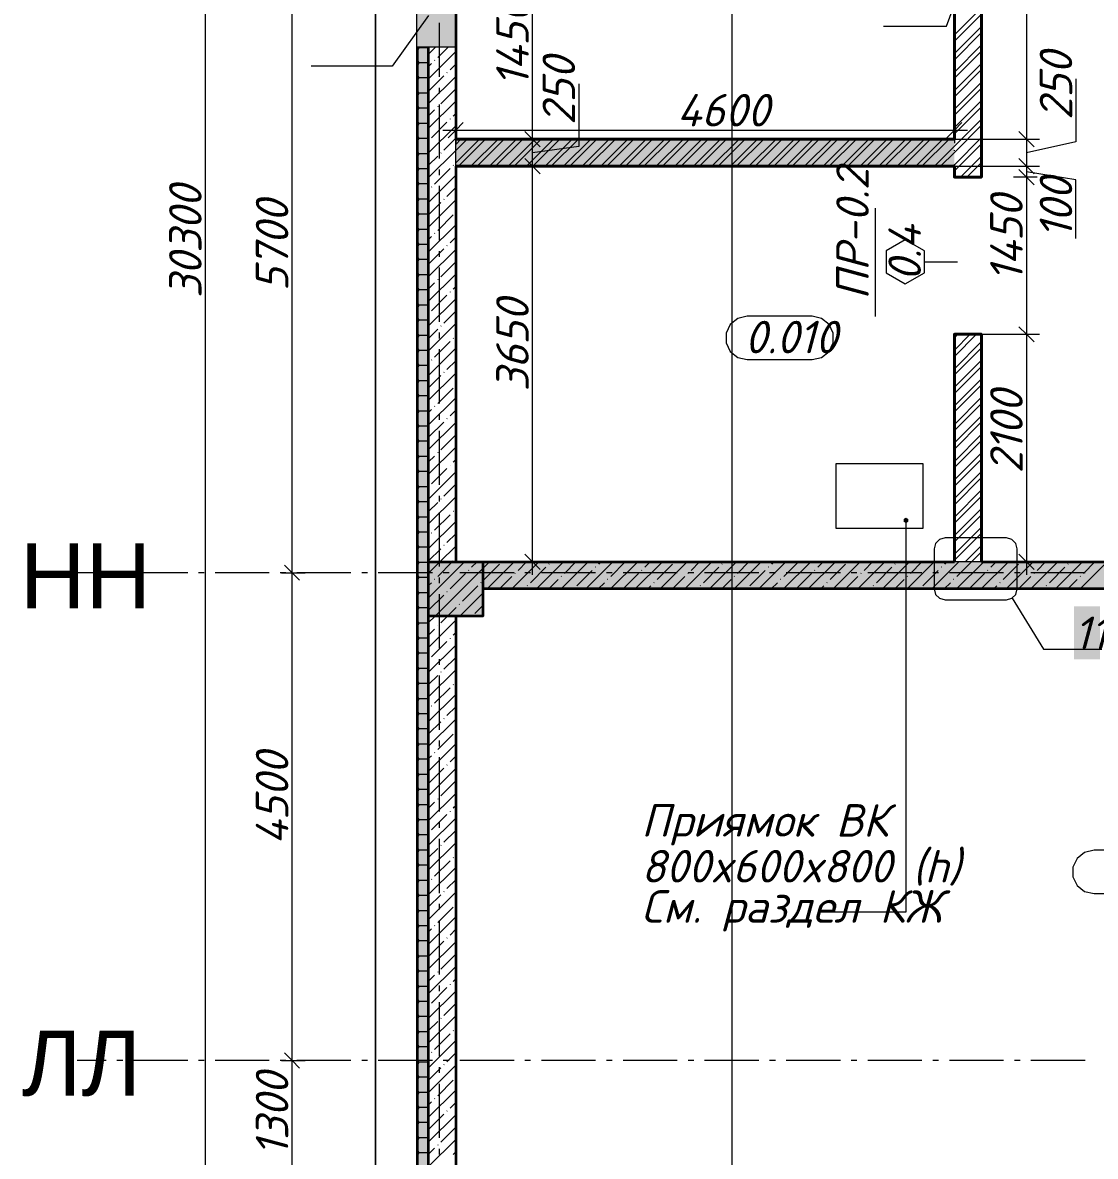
# Model space of a CAD drawing. Header units: millimetres. Extents: x -81576 to 1046824, y -248937 to 691537.
# Drawn here: x 93639 to 103539, y 658957 to 669416 of the extents above; entities that cross this region are included whole.
import ezdxf

# ---------------------------------------------------------------- set-up
doc = ezdxf.new("R2010")
doc.units = ezdxf.units.MM
doc.layers.add('PDF _Геометрия', color=7, linetype='Continuous', true_color=0x1d1d1d)
doc.layers.add('PDF _Сплошная заливка', color=7, linetype='Continuous', true_color=0xffffff)
doc.layers.add('PDF _Текст', color=7, linetype='Continuous')
doc.styles.add('PDF ArialMT', font='arial.ttf')
doc.styles.add('PDF ISOCPEUR Italic', font='isocpeui.ttf')

msp = doc.modelspace()

# ---------------------------------------------------------------- hatches: boundary and pattern name
at = {"layer": 'PDF _Сплошная заливка', "true_color": 0x636466, "transparency": 33554559}
for points in [[(97636, 669191.1), (97636, 669791.1), (97276, 669791.1), (97276, 669191.1)], [(97286, 651831.1), (97284, 669191.1), (97278, 669191.1), (97278, 651831.1)], [(97386, 651839.1), (97384, 669191.1), (97286, 669191.1), (97286, 651839.1)], [(102238, 668091.1), (102238, 668341.1), (97636, 668341.1), (97636, 668091.1)], [(101790.7, 664848.7), (101769.1, 664836.2), (101769.1, 664811.2), (101790.7, 664798.7), (101812.4, 664811.2), (101812.4, 664836.2)], [(97386, 663940.8), (97886, 663940.8), (97886, 664440.8), (97386, 664440.8)], [(104886, 664190.8), (104886, 664440.8), (97886, 664440.8), (97886, 664190.8)], [(97386, 651939.1), (97388, 651941.1), (97386, 660462.7)]]:
    msp.add_hatch(color=251, dxfattribs=at).paths.add_polyline_path(points)

# ---------------------------------------------------------------- linework, layer by layer
at = {"layer": 'PDF _Геометрия', "color": 8, "lineweight": 9, "true_color": 0x808080}
msp.add_lwpolyline([(100184.6, 685937.1), (100184.6, 650457.2)], dxfattribs=at)
at = {"layer": 'PDF _Геометрия', "color": 7, "lineweight": 9}
for points in [[(201544, 682941.1), (96896, 682941.1), (96896, 651568.6), (96896, 682941.1)], [(97276, 669191.1), (97276, 669791.1), (97636, 669791.1), (97636, 669191.1)], [(101608.2, 667108.2), (101784.4, 667006.4), (101960.7, 667108.2), (101960.7, 667311.7), (101784.4, 667413.5), (101608.2, 667311.7)], [(100925.4, 666707.3), (100325.4, 666707.3), (100238.6, 666687.5), (100169, 666632), (100130.4, 666551.8), (100130.4, 666462.8), (100169, 666382.6), (100238.6, 666327.2), (100325.4, 666307.3), (100925.4, 666307.3), (101012.2, 666327.2), (101081.8, 666382.6), (101120.4, 666462.8), (101120.4, 666551.8), (101081.8, 666632), (101012.2, 666687.5)], [(101948.3, 665348), (101948.3, 664748), (101148.3, 664748), (101148.3, 665348)], [(101948.3, 665348), (101948.3, 664748), (101148.3, 664748), (101148.3, 665348)], [(102818.4, 664561.5), (102805, 664611.5), (102768.4, 664648.1), (102718.4, 664661.5), (102151.6, 664661.5), (102101.6, 664648.1), (102065, 664611.5), (102051.6, 664561.5), (102051.6, 664191.2), (102065, 664141.2), (102101.6, 664104.6), (102151.6, 664091.2), (102718.4, 664091.2), (102768.4, 664104.6), (102805, 664141.2), (102818.4, 664191.2)], [(104126.7, 661780.5), (103526.7, 661780.5), (103440, 661760.7), (103370.4, 661705.2), (103331.7, 661625), (103331.7, 661536), (103370.4, 661455.8), (103440, 661400.3), (103526.7, 661380.5), (104126.7, 661380.5), (104213.5, 661400.3), (104283.1, 661455.8), (104321.7, 661536), (104321.7, 661625), (104283.1, 661705.2), (104213.5, 661760.7)]]:
    msp.add_lwpolyline(points, close=True, dxfattribs=at)
for points in [[(95325.7, 651921.1), (95325.7, 682461.1)], [(96125.7, 651921.1), (96125.7, 655691.1), (96125.7, 658541.1), (96125.7, 659841.1), (96125.7, 664341.1), (96125.7, 670041.1), (96125.7, 673341.1), (96125.7, 674541.1), (96125.7, 678790.8), (96125.7, 682461.1)], [(102902.9, 673711.1), (102902.9, 673341.1), (102902.9, 671641.1), (102902.9, 670191.1), (102902.9, 668341.1), (102902.9, 668091.1), (102902.9, 667990.8), (102902.9, 666540.8), (102902.9, 664320.8)], [(98344.4, 664320.8), (98344.4, 668091.1), (98344.4, 668341.1), (98344.4, 669911.1)], [(101584.6, 669383.2), (102163.8, 669383.2), (102363, 669918.9)], [(97383.7, 669481.5), (97048.3, 669012.9), (96691.3, 669012.9), (96303, 669012.9)], [(97486, 668914.9), (97486, 669414.9)], [(97386, 669191.1), (97386, 651939.1), (162404, 651939.1), (174336, 651939.1), (174336, 651941.1), (174334, 651941.1), (174334, 651831.1), (174334, 639691.1), (174336, 639691.1), (174336, 639693.1), (174226, 639693.1), (170584, 639693.1), (170584, 639089.1), (171186, 639089.1), (171186, 639439.1), (171449.9, 639439.1), (174336, 639439.1), (174336, 639339.1), (174334, 639339.1)], [(97388, 669191.1), (97388, 664440.8)], [(103360.2, 668897.1), (103360.2, 668317.8), (102902.9, 668216.1)], [(97486, 668762), (97486, 668814.9)], [(98771.9, 668851.4), (98771.9, 668272.1), (98344.4, 668216.1)], [(97486, 668162), (97486, 668661.9)], [(97706, 668493.3), (97636, 668423.3), (97566, 668353.3)], [(97636, 668522.3), (97636, 668423.3), (97636, 668303.3)], [(102308, 668493.3), (102238, 668423.3), (102168, 668353.3)], [(102238, 668522.3), (102238, 668423.3), (102238, 668303.3)], [(97516, 668423.3), (102358, 668423.3)], [(98245.4, 668341.1), (98344.4, 668341.1), (98464.4, 668341.1)], [(98274.4, 668411.1), (98344.4, 668341.1), (98414.4, 668271.1)], [(102238, 668341.1), (102902.9, 668341.1), (103022.9, 668341.1)], [(102972.9, 668271.1), (102902.9, 668341.1), (102832.9, 668411.1)], [(102238, 668233.8), (102238, 668240.8)], [(98274.4, 668161.1), (98344.4, 668091.1), (98414.4, 668021.1)], [(102972.9, 668021.1), (102902.9, 668091.1), (102832.9, 668161.1)], [(97486, 668009), (97486, 668061.9)], [(98245.4, 668091.1), (98344.4, 668091.1), (98464.4, 668091.1)], [(102238, 668091.1), (102902.9, 668091.1), (103022.9, 668091.1)], [(102972.9, 667920.8), (102902.9, 667990.8), (102832.9, 668060.8)], [(103360.2, 667423.8), (103360.2, 667964.7), (102902.9, 668040.9)], [(103001.9, 667990.8), (102902.9, 667990.8), (102782.9, 667990.8)], [(97486, 667409), (97486, 667909)], [(101509.8, 666705), (101509.8, 667705)], [(97486, 667256.1), (97486, 667309)], [(102266.8, 667205), (101960.7, 667205)], [(97486, 666656.1), (97486, 667156.1)], [(102972.9, 666470.8), (102902.9, 666540.8), (102832.9, 666610.8)], [(97486, 666503.2), (97486, 666556.1)], [(102409.2, 666540.8), (102902.9, 666540.8), (103022.9, 666540.8)], [(97486, 665903.2), (97486, 666403.2)], [(97486, 665750.3), (97486, 665803.2)], [(97486, 665150.3), (97486, 665650.3)], [(97486, 664997.4), (97486, 665050.3)], [(97486, 664397.4), (97486, 664897.4)], [(101790.7, 664823.7), (101790.7, 661208.8), (101610, 661208.8), (101068.3, 661208.8)], [(98274.4, 664510.8), (98344.4, 664440.8), (98414.4, 664370.8)], [(102972.9, 664370.8), (102902.9, 664440.8), (102832.9, 664510.8)], [(96055.7, 664411.1), (96125.7, 664341.1), (96195.7, 664271.1)], [(98245.4, 664440.8), (98344.4, 664440.8), (98464.4, 664440.8)], [(103001.9, 664440.8), (102902.9, 664440.8), (102782.9, 664440.8)], [(94409.5, 664341.1), (94140.9, 664341.1)], [(94562.4, 664341.1), (94509.5, 664341.1)], [(95162.4, 664341.1), (94662.4, 664341.1)], [(95315.3, 664341.1), (95262.4, 664341.1)], [(95915.3, 664341.1), (95415.3, 664341.1)], [(96068.2, 664341.1), (96015.3, 664341.1)], [(96026.7, 664341.1), (96125.7, 664341.1), (96245.7, 664341.1)], [(96668.2, 664341.1), (96168.2, 664341.1)], [(96821.1, 664341.1), (96768.2, 664341.1)], [(97421.1, 664341.1), (96921.1, 664341.1)], [(97486, 664244.4), (97486, 664297.4)], [(97574, 664341.1), (97521.1, 664341.1)], [(98174, 664341.1), (97674, 664341.1)], [(98327, 664341.1), (98274, 664341.1)], [(98927, 664341.1), (98427, 664341.1)], [(99079.9, 664341.1), (99027, 664341.1)], [(99679.9, 664341.1), (99179.9, 664341.1)], [(99832.8, 664341.1), (99779.9, 664341.1)], [(100432.8, 664341.1), (99932.8, 664341.1)], [(100585.7, 664341.1), (100532.8, 664341.1)], [(101185.7, 664341.1), (100685.7, 664341.1)], [(101338.6, 664341.1), (101285.7, 664341.1)], [(101938.6, 664341.1), (101438.6, 664341.1)], [(102091.5, 664341.1), (102038.6, 664341.1)], [(102691.5, 664341.1), (102191.5, 664341.1)], [(102844.5, 664341.1), (102791.5, 664341.1)], [(103444.5, 664341.1), (102944.5, 664341.1)], [(97486, 663644.4), (97486, 664144.4)], [(97388, 663940.8), (97388, 651941.1), (162404, 651941.1), (174336, 651941.1), (174336, 651839.1), (174336, 651831.1), (174336, 639691.1), (174234, 639691.1), (174234, 639693.1)], [(97486, 663491.5), (97486, 663544.4)], [(97486, 662891.5), (97486, 663391.5)], [(97486, 662738.6), (97486, 662791.5)], [(97486, 662138.6), (97486, 662638.6)], [(97486, 661985.7), (97486, 662038.6)], [(97486, 661385.7), (97486, 661885.7)], [(97486, 661232.8), (97486, 661285.7)], [(97486, 660632.8), (97486, 661132.8)], [(97486, 660479.9), (97486, 660532.8)], [(97486, 659879.9), (97486, 660379.9)], [(96055.7, 659911.1), (96125.7, 659841.1), (96195.7, 659771.1)], [(94409.5, 659841.1), (94140.9, 659841.1)], [(94562.4, 659841.1), (94509.5, 659841.1)], [(95162.4, 659841.1), (94662.4, 659841.1)], [(95315.3, 659841.1), (95262.4, 659841.1)], [(95915.3, 659841.1), (95415.3, 659841.1)], [(96068.2, 659841.1), (96015.3, 659841.1)], [(96026.7, 659841.1), (96125.7, 659841.1), (96245.7, 659841.1)], [(96668.2, 659841.1), (96168.2, 659841.1)], [(96821.1, 659841.1), (96768.2, 659841.1)], [(97421.1, 659841.1), (96921.1, 659841.1)], [(97486, 659726.9), (97486, 659779.9)], [(97574, 659841.1), (97521.1, 659841.1)], [(98174, 659841.1), (97674, 659841.1)], [(98327, 659841.1), (98274, 659841.1)], [(98927, 659841.1), (98427, 659841.1)], [(99079.9, 659841.1), (99027, 659841.1)], [(99679.9, 659841.1), (99179.9, 659841.1)], [(99832.8, 659841.1), (99779.9, 659841.1)], [(100432.8, 659841.1), (99932.8, 659841.1)], [(100585.7, 659841.1), (100532.8, 659841.1)], [(101185.7, 659841.1), (100685.7, 659841.1)], [(101338.6, 659841.1), (101285.7, 659841.1)], [(101938.6, 659841.1), (101438.6, 659841.1)], [(102091.5, 659841.1), (102038.6, 659841.1)], [(102691.5, 659841.1), (102191.5, 659841.1)], [(102844.5, 659841.1), (102791.5, 659841.1)], [(103444.5, 659841.1), (102944.5, 659841.1)], [(97486, 659126.9), (97486, 659626.9)], [(97486, 658974), (97486, 659026.9)]]:
    msp.add_lwpolyline(points, dxfattribs=at)
at = {"layer": 'PDF _Геометрия', "color": 7, "lineweight": 35}
for points in [[(97636, 673341.1), (97636, 669966.1), (97636, 668341.1)], [(105136, 658790.8), (105386, 658790.8), (105661, 658790.8), (105661, 658540.8), (105386, 658540.8), (105386, 655941.1), (105386, 655441.1), (105386, 651941.1), (105136, 651941.1), (97636, 651941.1), (97386, 651941.1), (97386, 669191.1)], [(97636, 668091.1), (97636, 664440.8)], [(97786, 664440.8), (102238, 664440.8)], [(102488, 664440.8), (104886, 664440.8), (104886, 664190.8), (97886, 664190.8)], [(97636, 663940.8), (97636, 652191.1), (105136, 652191.1), (105136, 655441.1), (104886, 655441.1), (104886, 655941.1), (105136, 655941.1), (105136, 658290.8)]]:
    msp.add_lwpolyline(points, dxfattribs=at)
at = {"layer": 'PDF _Геометрия', "color": 16, "lineweight": 40, "true_color": 0x800000}
for points in [[(97636, 668341.1), (102238, 668341.1), (102238, 670191.1), (102488, 670191.1), (102488, 667990.8), (102238, 667990.8), (102238, 668091.1), (97636, 668091.1)], [(102238, 664440.8), (102238, 666540.8), (102488, 666540.8), (102488, 664440.8)]]:
    msp.add_lwpolyline(points, dxfattribs=at)
at = {"layer": 'PDF _Геометрия', "color": 24, "lineweight": 9, "true_color": 0x8e1d1d}
for points in [[(102488, 669552.4), (102238, 669302.4)], [(102488, 669495.3), (102238, 669245.3)], [(102488, 669381.3), (102238, 669131.3)], [(102488, 669324.3), (102238, 669074.3)], [(102488, 669210.2), (102238, 668960.2)], [(102488, 669153.2), (102238, 668903.2)], [(102488, 669039.1), (102238, 668789.1)], [(102488, 668982.1), (102238, 668732.1)], [(102488, 668868.1), (102238, 668618.1)], [(102488, 668811), (102238, 668561)], [(102488, 668697), (102238, 668447)], [(102488, 668640), (102238, 668390)], [(102488, 668525.9), (102238, 668275.9), (102053.2, 668091.1)], [(102488, 668468.9), (102238, 668218.9), (102110.2, 668091.1)], [(97684.2, 668341.1), (97636, 668292.9)], [(97855.3, 668341.1), (97636, 668121.8)], [(97741.2, 668341.1), (97636, 668235.9)], [(97912.3, 668341.1), (97662.3, 668091.1)], [(98026.3, 668341.1), (97776.3, 668091.1)], [(98083.3, 668341.1), (97833.3, 668091.1)], [(98197.4, 668341.1), (97947.4, 668091.1)], [(98254.4, 668341.1), (98004.4, 668091.1)], [(98368.5, 668341.1), (98118.5, 668091.1)], [(98425.5, 668341.1), (98175.5, 668091.1)], [(98539.5, 668341.1), (98289.5, 668091.1)], [(98596.6, 668341.1), (98346.6, 668091.1)], [(98710.6, 668341.1), (98460.6, 668091.1)], [(98767.6, 668341.1), (98517.6, 668091.1)], [(98881.7, 668341.1), (98631.7, 668091.1)], [(98938.7, 668341.1), (98688.7, 668091.1)], [(99052.8, 668341.1), (98802.8, 668091.1)], [(99109.8, 668341.1), (98859.8, 668091.1)], [(99223.8, 668341.1), (98973.8, 668091.1)], [(99280.9, 668341.1), (99030.9, 668091.1)], [(99394.9, 668341.1), (99144.9, 668091.1)], [(99451.9, 668341.1), (99201.9, 668091.1)], [(99566, 668341.1), (99316, 668091.1)], [(99623, 668341.1), (99373, 668091.1)], [(99737.1, 668341.1), (99487.1, 668091.1)], [(99794.1, 668341.1), (99544.1, 668091.1)], [(99908.1, 668341.1), (99658.1, 668091.1)], [(99965.2, 668341.1), (99715.2, 668091.1)], [(100079.2, 668341.1), (99829.2, 668091.1)], [(100136.2, 668341.1), (99886.2, 668091.1)], [(100250.3, 668341.1), (100000.3, 668091.1)], [(100307.3, 668341.1), (100057.3, 668091.1)], [(100421.4, 668341.1), (100171.4, 668091.1)], [(100478.4, 668341.1), (100228.4, 668091.1)], [(100592.4, 668341.1), (100342.4, 668091.1)], [(100649.5, 668341.1), (100399.5, 668091.1)], [(100763.5, 668341.1), (100513.5, 668091.1)], [(100820.5, 668341.1), (100570.5, 668091.1)], [(100934.6, 668341.1), (100684.6, 668091.1)], [(100991.6, 668341.1), (100741.6, 668091.1)], [(101105.7, 668341.1), (100855.7, 668091.1)], [(101162.7, 668341.1), (100912.7, 668091.1)], [(101276.7, 668341.1), (101026.7, 668091.1)], [(101333.8, 668341.1), (101083.8, 668091.1)], [(101447.8, 668341.1), (101197.8, 668091.1)], [(101504.8, 668341.1), (101254.8, 668091.1)], [(101618.9, 668341.1), (101368.9, 668091.1)], [(101675.9, 668341.1), (101425.9, 668091.1)], [(101790, 668341.1), (101540, 668091.1)], [(101847, 668341.1), (101597, 668091.1)], [(101961, 668341.1), (101711, 668091.1)], [(102018.1, 668341.1), (101768.1, 668091.1)], [(102132.1, 668341.1), (101882.1, 668091.1)], [(102189.1, 668341.1), (101939.1, 668091.1)], [(102488, 668354.8), (102238, 668104.8), (102224.2, 668091.1)], [(102488, 668297.8), (102238, 668047.8)], [(102488, 668183.8), (102295, 667990.8)], [(102488, 668126.7), (102352, 667990.8)], [(102488, 668012.7), (102466, 667990.8)], [(102384.6, 666540.8), (102238, 666394.1)], [(102270.6, 666540.8), (102238, 666508.2)], [(102441.7, 666540.8), (102238, 666337.1)], [(102488, 666473), (102238, 666223)], [(102488, 666416), (102238, 666166)], [(102488, 666302), (102238, 666052)], [(102488, 666244.9), (102238, 665994.9)], [(102488, 666130.9), (102238, 665880.9)], [(102488, 666073.9), (102238, 665823.9)], [(102488, 665959.8), (102238, 665709.8)], [(102488, 665902.8), (102238, 665652.8)], [(102488, 665788.7), (102238, 665538.7)], [(102488, 665731.7), (102238, 665481.7)], [(102488, 665617.7), (102238, 665367.7)], [(102488, 665560.6), (102238, 665310.6)], [(102488, 665446.6), (102238, 665196.6)], [(102488, 665389.6), (102238, 665139.6)], [(102488, 665275.5), (102238, 665025.5)], [(102488, 665218.5), (102238, 664968.5)], [(102488, 665104.4), (102238, 664854.4)], [(102488, 665047.4), (102238, 664797.4)], [(102488, 664933.4), (102238, 664683.4)], [(102488, 664876.3), (102238, 664626.3)], [(102488, 664762.3), (102238, 664512.3)], [(102488, 664705.3), (102238, 664455.3)], [(102488, 664591.2), (102337.5, 664440.8)], [(102488, 664534.2), (102394.5, 664440.8)]]:
    msp.add_lwpolyline(points, dxfattribs=at)
at = {"layer": 'PDF _Геометрия', "color": 7, "lineweight": 13}
for points in [[(174226, 637747.2), (174226, 639331.1), (171294, 639331.1), (171294, 639091.1), (171294, 638981.1), (170586, 638981.1), (170476, 638981.1), (170476, 639691.1), (170476, 639801.1), (174226, 639801.1), (174226, 651831.1), (162404, 651831.1), (97388, 651831.1), (97278, 651831.1), (97278, 669191.1)], [(97286, 669191.1), (97286, 651839.1), (162404, 651839.1), (174234, 651839.1), (174234, 651831.1), (174234, 639793.1), (174226, 639793.1), (170484, 639793.1), (170484, 638989.1), (171286, 638989.1), (171286, 639339.1), (171449.9, 639339.1), (174234, 639339.1), (174234, 639331.1), (174234, 637747.2)]]:
    msp.add_lwpolyline(points, dxfattribs=at)
at = {"layer": 'PDF _Геометрия', "lineweight": 9}
for points in [[(97295.7, 669184.8), (97286, 669168)], [(97292, 669191.1), (97295.7, 669184.8)], [(97376.3, 669184.8), (97295.7, 669184.8)], [(97380, 669191.1), (97376.3, 669184.8)], [(97376.3, 669184.8), (97386, 669168)], [(97450.7, 669191.1), (97386, 669126.4)], [(97564.8, 669191.1), (97469.5, 669095.8)], [(97636, 669148.3), (97386, 668898.3)], [(97443.3, 669069.7), (97440.9, 669067.3)], [(97286, 669061.9), (97295.7, 669045.1)], [(97295.7, 669045.1), (97286, 669028.3)], [(97376.3, 669045.1), (97295.7, 669045.1)], [(97386, 669061.8), (97376.3, 669045.1)], [(97376.3, 669045.1), (97386, 669028.3)], [(97412.4, 669038.8), (97386, 669012.3)], [(97636, 669034.2), (97583.5, 668981.8)], [(97286, 668922.2), (97295.7, 668905.4)], [(97295.7, 668905.4), (97286, 668888.6)], [(97376.3, 668905.4), (97295.7, 668905.4)], [(97386, 668922.2), (97376.3, 668905.4)], [(97376.3, 668905.4), (97386, 668888.7)], [(97526.5, 668924.7), (97386, 668784.2)], [(97636, 668920.2), (97386, 668670.2)], [(97557.4, 668955.6), (97555, 668953.2)], [(97286, 668782.5), (97295.7, 668765.7)], [(97295.7, 668765.7), (97286, 668749)], [(97376.3, 668765.7), (97295.7, 668765.7)], [(97386, 668782.5), (97376.3, 668765.7)], [(97376.3, 668765.7), (97386, 668749)], [(97636, 668806.1), (97498, 668668.1)], [(97636, 668692.1), (97386, 668442.1)], [(97286, 668642.8), (97295.7, 668626.1)], [(97295.7, 668626.1), (97286, 668609.3)], [(97376.3, 668626), (97295.7, 668626)], [(97386, 668642.8), (97376.3, 668626.1)], [(97376.3, 668626.1), (97386, 668609.3)], [(97440.9, 668611.1), (97386, 668556.1)], [(97471.8, 668642), (97469.5, 668639.6)], [(97636, 668578), (97612, 668554.1)], [(97286, 668503.1), (97295.7, 668486.4)], [(97295.7, 668486.4), (97286, 668469.6)], [(97376.3, 668486.4), (97295.7, 668486.4)], [(97386, 668503.1), (97376.3, 668486.4)], [(97376.3, 668486.4), (97386, 668469.6)], [(97636, 668464), (97386, 668214)], [(97555, 668497), (97412.4, 668354.5)], [(97585.9, 668527.9), (97583.5, 668525.6)], [(97286, 668363.5), (97295.7, 668346.7)], [(97295.7, 668346.7), (97286, 668329.9)], [(97376.3, 668346.7), (97295.7, 668346.7)], [(97386, 668363.4), (97376.3, 668346.7)], [(97376.3, 668346.7), (97386, 668329.9)], [(97636, 668349.9), (97526.5, 668240.4)], [(97386.3, 668328.3), (97386, 668328)], [(97636, 668235.9), (97386, 667985.9)], [(97286, 668223.8), (97295.7, 668207)], [(97295.7, 668207), (97286, 668190.2)], [(97376.3, 668207), (97295.7, 668207)], [(97386, 668223.8), (97376.3, 668207)], [(97376.3, 668207), (97386, 668190.3)], [(97469.5, 668183.4), (97386, 668099.9)], [(97500.3, 668214.3), (97498, 668211.9)], [(97286, 668084.1), (97295.7, 668067.3)], [(97295.7, 668067.3), (97286, 668050.6)], [(97376.3, 668067.3), (97295.7, 668067.3)], [(97386, 668084.1), (97376.3, 668067.3)], [(97376.3, 668067.3), (97386, 668050.6)], [(97583.5, 668069.4), (97440.9, 667926.8)], [(97614.4, 668100.2), (97612, 668097.9)], [(97286, 667944.4), (97295.7, 667927.7)], [(97295.7, 667927.7), (97286, 667910.9)], [(97376.3, 667927.6), (97295.7, 667927.6)], [(97386, 667944.4), (97376.3, 667927.7)], [(97376.3, 667927.7), (97386, 667910.9)], [(97636, 668007.8), (97386, 667757.8)], [(97414.8, 667900.7), (97412.4, 667898.3)], [(97636, 667893.7), (97555, 667812.8)], [(97286, 667804.7), (97295.7, 667788)], [(97295.7, 667788), (97286, 667771.2)], [(97376.3, 667788), (97295.7, 667788)], [(97386, 667804.7), (97376.3, 667788)], [(97376.3, 667788), (97386, 667771.2)], [(97636, 667779.7), (97386, 667529.7)], [(97498, 667755.7), (97386, 667643.7)], [(97528.9, 667786.6), (97526.5, 667784.2)], [(97286, 667665.1), (97295.7, 667648.3)], [(97295.7, 667648.3), (97286, 667631.5)], [(97376.3, 667648.3), (97295.7, 667648.3)], [(97386, 667665), (97376.3, 667648.3)], [(97376.3, 667648.3), (97386, 667631.5)], [(97612, 667641.7), (97469.5, 667499.1)], [(97286, 667525.4), (97295.7, 667508.6)], [(97295.7, 667508.6), (97286, 667491.8)], [(97376.3, 667508.6), (97295.7, 667508.6)], [(97386, 667525.3), (97376.3, 667508.6)], [(97376.3, 667508.6), (97386, 667491.8)], [(97636, 667551.6), (97386, 667301.6)], [(97412.4, 667442.1), (97386, 667415.6)], [(97443.3, 667473), (97440.9, 667470.6)], [(97636, 667437.5), (97583.5, 667385.1)], [(97286, 667385.7), (97295.7, 667368.9)], [(97295.7, 667368.9), (97286, 667352.1)], [(97376.3, 667368.9), (97295.7, 667368.9)], [(97386, 667385.7), (97376.3, 667368.9)], [(97376.3, 667368.9), (97386, 667352.2)], [(97526.5, 667328), (97386, 667187.5)], [(97636, 667323.5), (97386, 667073.5)], [(97557.4, 667358.9), (97555, 667356.6)], [(97286, 667246), (97295.7, 667229.2)], [(97295.7, 667229.2), (97286, 667212.5)], [(97376.3, 667229.2), (97295.7, 667229.2)], [(97386, 667246), (97376.3, 667229.2)], [(97376.3, 667229.2), (97386, 667212.5)], [(97636, 667209.4), (97498, 667071.4)], [(97286, 667106.3), (97295.7, 667089.6)], [(97295.7, 667089.6), (97286, 667072.8)], [(97376.3, 667089.6), (97295.7, 667089.6)], [(97386, 667106.3), (97376.3, 667089.6)], [(97376.3, 667089.6), (97386, 667072.8)], [(97636, 667095.4), (97386, 666845.4)], [(97440.9, 667014.4), (97386, 666959.4)], [(97471.8, 667045.3), (97469.5, 667042.9)], [(97636, 666981.3), (97612, 666957.4)], [(97286, 666966.6), (97295.7, 666949.9)], [(97295.7, 666949.9), (97286, 666933.1)], [(97376.3, 666949.9), (97295.7, 666949.9)], [(97386, 666966.6), (97376.3, 666949.9)], [(97376.3, 666949.9), (97386, 666933.1)], [(97555, 666900.4), (97412.4, 666757.8)], [(97585.9, 666931.2), (97583.5, 666928.9)], [(97286, 666827), (97295.7, 666810.2)], [(97295.7, 666810.2), (97286, 666793.4)], [(97376.3, 666810.2), (97295.7, 666810.2)], [(97386, 666826.9), (97376.3, 666810.2)], [(97376.3, 666810.2), (97386, 666793.4)], [(97636, 666867.3), (97386, 666617.3)], [(97286, 666687.3), (97295.7, 666670.5)], [(97295.7, 666670.5), (97286, 666653.7)], [(97376.3, 666670.5), (97295.7, 666670.5)], [(97386, 666687.3), (97376.3, 666670.5)], [(97376.3, 666670.5), (97386, 666653.8)], [(97386.3, 666731.7), (97386, 666731.3)], [(97636, 666753.2), (97526.5, 666643.7)], [(97636, 666639.2), (97386, 666389.2)], [(97469.5, 666586.7), (97386, 666503.2)], [(97500.3, 666617.6), (97498, 666615.2)], [(97286, 666547.6), (97295.7, 666530.8)], [(97295.7, 666530.8), (97286, 666514.1)], [(97376.3, 666530.8), (97295.7, 666530.8)], [(97386, 666547.6), (97376.3, 666530.8)], [(97376.3, 666530.8), (97386, 666514.1)], [(97583.5, 666472.7), (97440.9, 666330.1)], [(97614.4, 666503.6), (97612, 666501.2)], [(97286, 666407.9), (97295.7, 666391.2)], [(97295.7, 666391.2), (97286, 666374.4)], [(97376.3, 666391.1), (97295.7, 666391.1)], [(97386, 666407.9), (97376.3, 666391.2)], [(97376.3, 666391.2), (97386, 666374.4)], [(97636, 666411.1), (97386, 666161.1)], [(97286, 666268.2), (97295.7, 666251.5)], [(97295.7, 666251.5), (97286, 666234.7)], [(97376.3, 666251.5), (97295.7, 666251.5)], [(97386, 666268.2), (97376.3, 666251.5)], [(97376.3, 666251.5), (97386, 666234.7)], [(97414.8, 666304), (97412.4, 666301.6)], [(97636, 666297), (97555, 666216.1)], [(97636, 666183), (97386, 665933)], [(97498, 666159), (97386, 666047)], [(97528.9, 666189.9), (97526.5, 666187.5)], [(97286, 666128.6), (97295.7, 666111.8)], [(97295.7, 666111.8), (97286, 666095)], [(97376.3, 666111.8), (97295.7, 666111.8)], [(97386, 666128.5), (97376.3, 666111.8)], [(97376.3, 666111.8), (97386, 666095)], [(97612, 666045), (97469.5, 665902.4)], [(97286, 665988.9), (97295.7, 665972.1)], [(97295.7, 665972.1), (97286, 665955.3)], [(97376.3, 665972.1), (97295.7, 665972.1)], [(97386, 665988.9), (97376.3, 665972.1)], [(97376.3, 665972.1), (97386, 665955.3)], [(97636, 665954.9), (97386, 665704.9)], [(97286, 665849.2), (97295.7, 665832.4)], [(97295.7, 665832.4), (97286, 665815.6)], [(97376.3, 665832.4), (97295.7, 665832.4)], [(97386, 665849.2), (97376.3, 665832.4)], [(97376.3, 665832.4), (97386, 665815.7)], [(97412.4, 665845.4), (97386, 665818.9)], [(97443.3, 665876.3), (97440.9, 665873.9)], [(97636, 665840.8), (97583.5, 665788.4)], [(97526.5, 665731.4), (97386, 665590.8)], [(97636, 665726.8), (97386, 665476.8)], [(97557.4, 665762.2), (97555, 665759.9)], [(97286, 665709.5), (97295.7, 665692.8)], [(97295.7, 665692.8), (97286, 665676)], [(97376.3, 665692.7), (97295.7, 665692.7)], [(97386, 665709.5), (97376.3, 665692.8)], [(97376.3, 665692.8), (97386, 665676)], [(97286, 665569.8), (97295.7, 665553.1)], [(97295.7, 665553.1), (97286, 665536.3)], [(97376.3, 665553.1), (97295.7, 665553.1)], [(97386, 665569.8), (97376.3, 665553.1)], [(97376.3, 665553.1), (97386, 665536.3)], [(97636, 665612.7), (97498, 665474.7)], [(97286, 665430.1), (97295.7, 665413.4)], [(97295.7, 665413.4), (97286, 665396.6)], [(97376.3, 665413.4), (97295.7, 665413.4)], [(97386, 665430.1), (97376.3, 665413.4)], [(97376.3, 665413.4), (97386, 665396.6)], [(97636, 665498.7), (97386, 665248.7)], [(97440.9, 665417.7), (97386, 665362.7)], [(97471.8, 665448.6), (97469.5, 665446.2)], [(97555, 665303.7), (97412.4, 665161.1)], [(97585.9, 665334.5), (97583.5, 665332.2)], [(97636, 665384.7), (97612, 665360.7)], [(97286, 665290.5), (97295.7, 665273.7)], [(97295.7, 665273.7), (97286, 665256.9)], [(97376.3, 665273.7), (97295.7, 665273.7)], [(97386, 665290.4), (97376.3, 665273.7)], [(97376.3, 665273.7), (97386, 665256.9)], [(97636, 665270.6), (97386, 665020.6)], [(97286, 665150.8), (97295.7, 665134)], [(97295.7, 665134), (97286, 665117.2)], [(97376.3, 665134), (97295.7, 665134)], [(97386, 665150.8), (97376.3, 665134)], [(97376.3, 665134), (97386, 665117.3)], [(97386.3, 665135), (97386, 665134.7)], [(97636, 665156.6), (97526.5, 665047.1)], [(97286, 665011.1), (97295.7, 664994.3)], [(97295.7, 664994.3), (97286, 664977.6)], [(97376.3, 664994.3), (97295.7, 664994.3)], [(97386, 665011.1), (97376.3, 664994.3)], [(97376.3, 664994.3), (97386, 664977.6)], [(97636, 665042.5), (97386, 664792.5)], [(97469.5, 664990), (97386, 664906.6)], [(97500.3, 665020.9), (97498, 665018.5)], [(97614.4, 664906.9), (97612, 664904.5)], [(97286, 664871.4), (97295.7, 664854.7)], [(97295.7, 664854.7), (97286, 664837.9)], [(97376.3, 664854.7), (97295.7, 664854.7)], [(97386, 664871.4), (97376.3, 664854.7)], [(97376.3, 664854.7), (97386, 664837.9)], [(97636, 664814.4), (97386, 664564.4)], [(97583.5, 664876), (97440.9, 664733.4)], [(97286, 664731.7), (97295.7, 664715)], [(97295.7, 664715), (97286, 664698.2)], [(97376.3, 664715), (97295.7, 664715)], [(97386, 664731.7), (97376.3, 664715)], [(97376.3, 664715), (97386, 664698.2)], [(97414.8, 664707.3), (97412.4, 664704.9)], [(97636, 664700.4), (97555, 664619.4)], [(97286, 664592.1), (97295.7, 664575.3)], [(97295.7, 664575.3), (97286, 664558.5)], [(97376.3, 664575.3), (97295.7, 664575.3)], [(97386, 664592), (97376.3, 664575.3)], [(97376.3, 664575.3), (97386, 664558.5)], [(97636, 664586.3), (97490.4, 664440.8), (97386, 664336.3)], [(97528.9, 664593.2), (97526.5, 664590.9)], [(97498, 664562.3), (97386, 664450.4)], [(97286, 664452.4), (97295.7, 664435.6)], [(97295.7, 664435.6), (97286, 664418.8)], [(97376.3, 664435.6), (97295.7, 664435.6)], [(97386, 664452.4), (97376.3, 664435.6)], [(97376.3, 664435.6), (97386, 664418.9)], [(97946.6, 664440.8), (97886, 664380.1), (97446.6, 663940.8), (97386, 663880.1)], [(97718.5, 664440.8), (97386, 664108.2)], [(97612, 664448.3), (97604.5, 664440.8), (97469.5, 664305.7)], [(97756.9, 664365.1), (97754.6, 664362.8)], [(97832.6, 664440.8), (97783.1, 664391.3)], [(98039.7, 664419.8), (97897.1, 664277.2)], [(98174.7, 664440.8), (97924.7, 664190.8)], [(98402.8, 664440.8), (98152.8, 664190.8)], [(98288.8, 664440.8), (98210.8, 664362.8)], [(98467.4, 664391.3), (98324.8, 664248.7)], [(98630.9, 664440.8), (98380.9, 664190.8)], [(98498.3, 664422.2), (98495.9, 664419.8)], [(98859, 664440.8), (98609, 664190.8)], [(98745, 664440.8), (98638.5, 664334.2)], [(98895.1, 664362.8), (98752.5, 664220.2)], [(99087.1, 664440.8), (98837.1, 664190.8)], [(98926, 664393.6), (98923.6, 664391.3)], [(98973.1, 664440.8), (98952.1, 664419.8)], [(99315.2, 664440.8), (99065.2, 664190.8)], [(99201.2, 664440.8), (99066.1, 664305.7)], [(99543.3, 664440.8), (99293.3, 664190.8)], [(99353.6, 664365.1), (99351.3, 664362.8)], [(99429.3, 664440.8), (99379.8, 664391.3)], [(99636.4, 664419.8), (99493.8, 664277.2)], [(99771.4, 664440.8), (99521.4, 664190.8)], [(99999.5, 664440.8), (99749.5, 664190.8)], [(99885.5, 664440.8), (99807.5, 664362.8)], [(100064.1, 664391.3), (99921.5, 664248.7)], [(100227.6, 664440.8), (99977.6, 664190.8)], [(100095, 664422.2), (100092.6, 664419.8)], [(100455.7, 664440.8), (100205.7, 664190.8)], [(100341.7, 664440.8), (100235.2, 664334.2)], [(100491.8, 664362.8), (100349.2, 664220.2)], [(100683.8, 664440.8), (100433.8, 664190.8)], [(100522.6, 664393.6), (100520.3, 664391.3)], [(100569.8, 664440.8), (100548.8, 664419.8)], [(100911.9, 664440.8), (100661.9, 664190.8)], [(100797.9, 664440.8), (100662.8, 664305.7)], [(101140, 664440.8), (100890, 664190.8)], [(100950.3, 664365.1), (100948, 664362.8)], [(101026, 664440.8), (100976.5, 664391.3)], [(101233.1, 664419.8), (101090.5, 664277.2)], [(101368.1, 664440.8), (101118.1, 664190.8)], [(101596.2, 664440.8), (101346.2, 664190.8)], [(101482.2, 664440.8), (101404.2, 664362.8)], [(101660.8, 664391.3), (101518.2, 664248.7)], [(101824.3, 664440.8), (101574.3, 664190.8)], [(101691.7, 664422.2), (101689.3, 664419.8)], [(102052.4, 664440.8), (101802.4, 664190.8)], [(101938.4, 664440.8), (101831.8, 664334.2)], [(102088.4, 664362.8), (101945.9, 664220.2)], [(102280.5, 664440.8), (102030.5, 664190.8)], [(102119.3, 664393.6), (102117, 664391.3)], [(102166.5, 664440.8), (102145.5, 664419.8)], [(102508.6, 664440.8), (102258.6, 664190.8)], [(102394.5, 664440.8), (102259.5, 664305.7)], [(102736.7, 664440.8), (102486.7, 664190.8)], [(102547, 664365.1), (102544.6, 664362.8)], [(102622.6, 664440.8), (102573.2, 664391.3)], [(102829.8, 664419.8), (102687.2, 664277.2)], [(102964.8, 664440.8), (102714.8, 664190.8)], [(103192.9, 664440.8), (102942.9, 664190.8)], [(103078.8, 664440.8), (103000.8, 664362.8)], [(103257.5, 664391.3), (103114.9, 664248.7)], [(103421, 664440.8), (103171, 664190.8)], [(103288.3, 664422.2), (103286, 664419.8)], [(103649.1, 664440.8), (103399.1, 664190.8)], [(103535, 664440.8), (103428.5, 664334.2)], [(97286, 664312.7), (97295.7, 664295.9)], [(97295.7, 664295.9), (97286, 664279.2)], [(97376.3, 664295.9), (97295.7, 664295.9)], [(97386, 664312.7), (97376.3, 664295.9)], [(97376.3, 664295.9), (97386, 664279.2)], [(97443.3, 664279.6), (97440.9, 664277.2)], [(97726.1, 664334.2), (97583.5, 664191.7)], [(98153.7, 664305.7), (98038.8, 664190.8)], [(98184.6, 664336.6), (98182.3, 664334.2)], [(98581.4, 664277.2), (98495, 664190.8)], [(98612.3, 664308.1), (98609.9, 664305.7)], [(99040, 664279.6), (99037.6, 664277.2)], [(99322.8, 664334.2), (99180.2, 664191.7)], [(99750.4, 664305.7), (99635.5, 664190.8)], [(99781.3, 664336.6), (99779, 664334.2)], [(100178.1, 664277.2), (100091.7, 664190.8)], [(100209, 664308.1), (100206.6, 664305.7)], [(100636.7, 664279.6), (100634.3, 664277.2)], [(100919.4, 664334.2), (100776.9, 664191.7)], [(101347.1, 664305.7), (101232.2, 664190.8)], [(101378, 664336.6), (101375.6, 664334.2)], [(101774.8, 664277.2), (101688.4, 664190.8)], [(101805.7, 664308.1), (101803.3, 664305.7)], [(102233.4, 664279.6), (102231, 664277.2)], [(102516.1, 664334.2), (102373.6, 664191.7)], [(102943.8, 664305.7), (102828.8, 664190.8)], [(102974.7, 664336.6), (102972.3, 664334.2)], [(103371.5, 664277.2), (103285, 664190.8)], [(103402.4, 664308.1), (103400, 664305.7)], [(97286, 664173), (97295.7, 664156.3)], [(97295.7, 664156.3), (97286, 664139.5)], [(97376.3, 664156.2), (97295.7, 664156.2)], [(97386, 664173), (97376.3, 664156.3)], [(97376.3, 664156.3), (97386, 664139.5)], [(97412.4, 664248.7), (97386, 664222.3)], [(97557.4, 664165.5), (97555, 664163.2)], [(97840.1, 664220.2), (97697.6, 664077.6)], [(97871, 664251.1), (97868.6, 664248.7)], [(98267.8, 664191.7), (98266.9, 664190.8)], [(98298.7, 664222.6), (98296.3, 664220.2)], [(98726.4, 664194.1), (98724, 664191.7)], [(99009.1, 664248.7), (98951.2, 664190.8)], [(99436.8, 664220.2), (99407.4, 664190.8)], [(99467.7, 664251.1), (99465.3, 664248.7)], [(99864.5, 664191.7), (99863.6, 664190.8)], [(99895.4, 664222.6), (99893, 664220.2)], [(100323.1, 664194.1), (100320.7, 664191.7)], [(100605.8, 664248.7), (100547.9, 664190.8)], [(101033.5, 664220.2), (101004.1, 664190.8)], [(101064.4, 664251.1), (101062, 664248.7)], [(101461.2, 664191.7), (101460.3, 664190.8)], [(101492.1, 664222.6), (101489.7, 664220.2)], [(101919.7, 664194.1), (101917.4, 664191.7)], [(102202.5, 664248.7), (102144.5, 664190.8)], [(102630.2, 664220.2), (102600.7, 664190.8)], [(102661.1, 664251.1), (102658.7, 664248.7)], [(103057.9, 664191.7), (103056.9, 664190.8)], [(103088.8, 664222.6), (103086.4, 664220.2)], [(103516.4, 664194.1), (103514.1, 664191.7)], [(97526.5, 664134.7), (97386, 663994.2)], [(97671.4, 664051.5), (97669, 664049.1)], [(97886, 664152), (97674.7, 663940.8)], [(97286, 664033.3), (97295.7, 664016.6)], [(97295.7, 664016.6), (97286, 663999.8)], [(97376.3, 664016.6), (97295.7, 664016.6)], [(97386, 664033.3), (97376.3, 664016.6)], [(97376.3, 664016.6), (97386, 663999.8)], [(97640.5, 664020.6), (97560.7, 663940.8), (97498, 663878.1)], [(97886, 664038), (97811.6, 663963.6)], [(97286, 663893.7), (97295.7, 663876.9)], [(97295.7, 663876.9), (97286, 663860.1)], [(97376.3, 663876.9), (97295.7, 663876.9)], [(97386, 663893.6), (97376.3, 663876.9)], [(97376.3, 663876.9), (97386, 663860.1)], [(97636, 663902), (97386, 663652)], [(97471.8, 663851.9), (97469.5, 663849.5)], [(97286, 663754), (97295.7, 663737.2)], [(97295.7, 663737.2), (97286, 663720.4)], [(97376.3, 663737.2), (97295.7, 663737.2)], [(97386, 663754), (97376.3, 663737.2)], [(97376.3, 663737.2), (97386, 663720.4)], [(97440.9, 663821), (97386, 663766.1)], [(97585.9, 663737.9), (97583.5, 663735.5)], [(97636, 663788), (97612, 663764)], [(97636, 663673.9), (97386, 663423.9)], [(97555, 663707), (97412.4, 663564.4)], [(97286, 663614.3), (97295.7, 663597.5)], [(97295.7, 663597.5), (97286, 663580.7)], [(97376.3, 663597.5), (97295.7, 663597.5)], [(97386, 663614.3), (97376.3, 663597.5)], [(97376.3, 663597.5), (97386, 663580.8)], [(97386.3, 663538.3), (97386, 663538)], [(97636, 663559.9), (97526.5, 663450.4)], [(97286, 663474.6), (97295.7, 663457.9)], [(97295.7, 663457.9), (97286, 663441.1)], [(97376.3, 663457.8), (97295.7, 663457.8)], [(97386, 663474.6), (97376.3, 663457.9)], [(97376.3, 663457.9), (97386, 663441.1)], [(97636, 663445.8), (97386, 663195.8)], [(97500.3, 663424.2), (97498, 663421.9)], [(97286, 663334.9), (97295.7, 663318.2)], [(97295.7, 663318.2), (97286, 663301.4)], [(97376.3, 663318.2), (97295.7, 663318.2)], [(97386, 663334.9), (97376.3, 663318.2)], [(97376.3, 663318.2), (97386, 663301.4)], [(97469.5, 663393.3), (97386, 663309.9)], [(97636, 663217.7), (97386, 662967.7)], [(97583.5, 663279.3), (97440.9, 663136.7)], [(97614.4, 663310.2), (97612, 663307.8)], [(97286, 663195.2), (97295.7, 663178.5)], [(97295.7, 663178.5), (97286, 663161.7)], [(97376.3, 663178.5), (97295.7, 663178.5)], [(97386, 663195.2), (97376.3, 663178.5)], [(97376.3, 663178.5), (97386, 663161.7)], [(97414.8, 663110.6), (97412.4, 663108.2)], [(97286, 663055.6), (97295.7, 663038.8)], [(97295.7, 663038.8), (97286, 663022)], [(97376.3, 663038.8), (97295.7, 663038.8)], [(97386, 663055.5), (97376.3, 663038.8)], [(97376.3, 663038.8), (97386, 663022)], [(97636, 663103.7), (97555, 663022.7)], [(97286, 662915.9), (97295.7, 662899.1)], [(97295.7, 662899.1), (97286, 662882.3)], [(97376.3, 662899.1), (97295.7, 662899.1)], [(97386, 662915.9), (97376.3, 662899.1)], [(97376.3, 662899.1), (97386, 662882.4)], [(97636, 662989.6), (97386, 662739.6)], [(97498, 662965.7), (97386, 662853.7)], [(97528.9, 662996.5), (97526.5, 662994.2)], [(97612, 662851.6), (97469.5, 662709)], [(97286, 662776.2), (97295.7, 662759.4)], [(97295.7, 662759.4), (97286, 662742.7)], [(97376.3, 662759.4), (97295.7, 662759.4)], [(97386, 662776.2), (97376.3, 662759.4)], [(97376.3, 662759.4), (97386, 662742.7)], [(97636, 662761.5), (97386, 662511.5)], [(97286, 662636.5), (97295.7, 662619.8)], [(97295.7, 662619.8), (97286, 662603)], [(97376.3, 662619.8), (97295.7, 662619.8)], [(97386, 662636.5), (97376.3, 662619.8)], [(97376.3, 662619.8), (97386, 662603)], [(97412.4, 662652), (97386, 662625.6)], [(97443.3, 662682.9), (97440.9, 662680.5)], [(97636, 662647.5), (97583.5, 662595)], [(97286, 662496.8), (97295.7, 662480.1)], [(97295.7, 662480.1), (97286, 662463.3)], [(97376.3, 662480.1), (97295.7, 662480.1)], [(97386, 662496.8), (97376.3, 662480.1)], [(97376.3, 662480.1), (97386, 662463.3)], [(97526.5, 662538), (97386, 662397.5)], [(97636, 662533.4), (97386, 662283.4)], [(97557.4, 662568.9), (97555, 662566.5)], [(97636, 662419.4), (97498, 662281.4)], [(97286, 662357.2), (97295.7, 662340.4)], [(97295.7, 662340.4), (97286, 662323.6)], [(97376.3, 662340.4), (97295.7, 662340.4)], [(97386, 662357.1), (97376.3, 662340.4)], [(97376.3, 662340.4), (97386, 662323.6)], [(97636, 662305.3), (97386, 662055.3)], [(97286, 662217.5), (97295.7, 662200.7)], [(97295.7, 662200.7), (97286, 662183.9)], [(97376.3, 662200.7), (97295.7, 662200.7)], [(97386, 662217.5), (97376.3, 662200.7)], [(97376.3, 662200.7), (97386, 662184)], [(97440.9, 662224.3), (97386, 662169.4)], [(97471.8, 662255.2), (97469.5, 662252.8)], [(97636, 662191.3), (97612, 662167.3)], [(97286, 662077.8), (97295.7, 662061)], [(97295.7, 662061), (97286, 662044.3)], [(97376.3, 662061), (97295.7, 662061)], [(97386, 662077.8), (97376.3, 662061)], [(97376.3, 662061), (97386, 662044.3)], [(97636, 662077.2), (97386, 661827.2)], [(97555, 662110.3), (97412.4, 661967.7)], [(97585.9, 662141.2), (97583.5, 662138.8)], [(97636, 661963.2), (97526.5, 661853.7)], [(97286, 661938.1), (97295.7, 661921.4)], [(97295.7, 661921.4), (97286, 661904.6)], [(97376.3, 661921.3), (97295.7, 661921.3)], [(97386, 661938.1), (97376.3, 661921.4)], [(97376.3, 661921.4), (97386, 661904.6)], [(97386.3, 661941.6), (97386, 661941.3)], [(97286, 661798.4), (97295.7, 661781.7)], [(97295.7, 661781.7), (97286, 661764.9)], [(97376.3, 661781.7), (97295.7, 661781.7)], [(97386, 661798.4), (97376.3, 661781.7)], [(97376.3, 661781.7), (97386, 661764.9)], [(97636, 661849.1), (97386, 661599.1)], [(97469.5, 661796.7), (97386, 661713.2)], [(97500.3, 661827.5), (97498, 661825.2)], [(97286, 661658.8), (97295.7, 661642)], [(97386, 661658.7), (97376.3, 661642)], [(97583.5, 661682.6), (97440.9, 661540)], [(97614.4, 661713.5), (97612, 661711.1)], [(97295.7, 661642), (97286, 661625.2)], [(97376.3, 661642), (97295.7, 661642)], [(97376.3, 661642), (97386, 661625.2)], [(97636, 661621), (97386, 661371)], [(97286, 661519.1), (97295.7, 661502.3)], [(97295.7, 661502.3), (97286, 661485.5)], [(97376.3, 661502.3), (97295.7, 661502.3)], [(97386, 661519.1), (97376.3, 661502.3)], [(97376.3, 661502.3), (97386, 661485.5)], [(97414.8, 661513.9), (97412.4, 661511.5)], [(97636, 661507), (97555, 661426)], [(97286, 661379.4), (97295.7, 661362.6)], [(97295.7, 661362.6), (97286, 661345.8)], [(97376.3, 661362.6), (97295.7, 661362.6)], [(97386, 661379.4), (97376.3, 661362.6)], [(97376.3, 661362.6), (97386, 661345.9)], [(97636, 661392.9), (97386, 661142.9)], [(97498, 661369), (97386, 661257)], [(97528.9, 661399.8), (97526.5, 661397.5)], [(97286, 661239.7), (97295.7, 661223)], [(97386, 661239.7), (97376.3, 661222.9)], [(97612, 661254.9), (97469.5, 661112.4)], [(97295.7, 661222.9), (97286, 661206.2)], [(97376.3, 661222.9), (97295.7, 661222.9)], [(97376.3, 661223), (97386, 661206.2)], [(97636, 661164.8), (97386, 660914.8)], [(97286, 661100), (97295.7, 661083.3)], [(97295.7, 661083.3), (97286, 661066.5)], [(97376.3, 661083.3), (97295.7, 661083.3)], [(97386, 661100), (97376.3, 661083.3)], [(97376.3, 661083.3), (97386, 661066.5)], [(97412.4, 661055.3), (97386, 661028.9)], [(97443.3, 661086.2), (97440.9, 661083.8)], [(97636, 661050.8), (97583.5, 660998.3)], [(97286, 660960.3), (97295.7, 660943.6)], [(97295.7, 660943.6), (97286, 660926.8)], [(97376.3, 660943.6), (97295.7, 660943.6)], [(97386, 660960.3), (97376.3, 660943.6)], [(97376.3, 660943.6), (97386, 660926.8)], [(97526.5, 660941.3), (97386, 660800.8)], [(97636, 660936.7), (97386, 660686.7)], [(97557.4, 660972.2), (97555, 660969.8)], [(97286, 660820.7), (97295.7, 660803.9)], [(97386, 660820.6), (97376.3, 660803.9)], [(97636, 660822.7), (97498, 660684.7)], [(97295.7, 660803.9), (97286, 660787.1)], [(97376.3, 660803.9), (97295.7, 660803.9)], [(97376.3, 660803.9), (97386, 660787.1)], [(97636, 660708.6), (97386, 660458.6)], [(97286, 660681), (97295.7, 660664.2)], [(97295.7, 660664.2), (97286, 660647.4)], [(97376.3, 660664.2), (97295.7, 660664.2)], [(97386, 660681), (97376.3, 660664.2)], [(97376.3, 660664.2), (97386, 660647.5)], [(97440.9, 660627.6), (97386, 660572.7)], [(97471.8, 660658.5), (97469.5, 660656.2)], [(97286, 660541.3), (97295.7, 660524.5)], [(97295.7, 660524.5), (97286, 660507.8)], [(97376.3, 660524.5), (97295.7, 660524.5)], [(97386, 660541.3), (97376.3, 660524.5)], [(97376.3, 660524.5), (97386, 660507.8)], [(97555, 660513.6), (97412.4, 660371)], [(97585.9, 660544.5), (97583.5, 660542.1)], [(97636, 660594.6), (97612, 660570.6)], [(97286, 660401.6), (97295.7, 660384.9)], [(97386, 660401.6), (97376.3, 660384.9)], [(97636, 660480.5), (97386, 660230.5)], [(97295.7, 660384.9), (97286, 660368.1)], [(97376.3, 660384.9), (97295.7, 660384.9)], [(97376.3, 660384.9), (97386, 660368.1)], [(97386.3, 660344.9), (97386, 660344.6)], [(97636, 660366.5), (97526.5, 660257)], [(97286, 660261.9), (97295.7, 660245.2)], [(97295.7, 660245.2), (97286, 660228.4)], [(97376.3, 660245.2), (97295.7, 660245.2)], [(97386, 660261.9), (97376.3, 660245.2)], [(97376.3, 660245.2), (97386, 660228.4)], [(97636, 660252.4), (97386, 660002.4)], [(97469.5, 660200), (97386, 660116.5)], [(97500.3, 660230.8), (97498, 660228.5)], [(97286, 660122.3), (97295.7, 660105.5)], [(97295.7, 660105.5), (97286, 660088.7)], [(97376.3, 660105.5), (97295.7, 660105.5)], [(97386, 660122.2), (97376.3, 660105.5)], [(97376.3, 660105.5), (97386, 660088.7)], [(97583.5, 660085.9), (97440.9, 659943.3)], [(97614.4, 660116.8), (97612, 660114.4)], [(97286, 659982.6), (97295.7, 659965.8)], [(97386, 659982.6), (97376.3, 659965.8)], [(97636, 660024.3), (97386, 659774.3)], [(97295.7, 659965.8), (97286, 659949)], [(97376.3, 659965.8), (97295.7, 659965.8)], [(97376.3, 659965.8), (97386, 659949.1)], [(97414.8, 659917.2), (97412.4, 659914.8)], [(97636, 659910.3), (97555, 659829.3)], [(97286, 659842.9), (97295.7, 659826.1)], [(97295.7, 659826.1), (97286, 659809.4)], [(97376.3, 659826.1), (97295.7, 659826.1)], [(97386, 659842.9), (97376.3, 659826.1)], [(97376.3, 659826.1), (97386, 659809.4)], [(97636, 659796.2), (97386, 659546.2)], [(97498, 659772.3), (97386, 659660.3)], [(97528.9, 659803.2), (97526.5, 659800.8)], [(97286, 659703.2), (97295.7, 659686.5)], [(97295.7, 659686.5), (97286, 659669.7)], [(97376.3, 659686.4), (97295.7, 659686.4)], [(97386, 659703.2), (97376.3, 659686.5)], [(97376.3, 659686.5), (97386, 659669.7)], [(97612, 659658.2), (97469.5, 659515.7)], [(97286, 659563.5), (97295.7, 659546.8)], [(97386, 659563.5), (97376.3, 659546.8)], [(97636, 659568.1), (97386, 659318.1)], [(97295.7, 659546.8), (97286, 659530)], [(97376.3, 659546.8), (97295.7, 659546.8)], [(97376.3, 659546.8), (97386, 659530)], [(97412.4, 659458.6), (97386, 659432.2)], [(97443.3, 659489.5), (97440.9, 659487.2)], [(97636, 659454.1), (97583.5, 659401.6)], [(97286, 659423.9), (97295.7, 659407.1)], [(97295.7, 659407.1), (97286, 659390.3)], [(97376.3, 659407.1), (97295.7, 659407.1)], [(97386, 659423.8), (97376.3, 659407.1)], [(97376.3, 659407.1), (97386, 659390.3)], [(97526.5, 659344.6), (97386, 659204.1)], [(97557.4, 659375.5), (97555, 659373.1)], [(97286, 659284.2), (97295.7, 659267.4)], [(97295.7, 659267.4), (97286, 659250.6)], [(97376.3, 659267.4), (97295.7, 659267.4)], [(97386, 659284.2), (97376.3, 659267.4)], [(97376.3, 659267.4), (97386, 659250.6)], [(97636, 659340), (97386, 659090)], [(97286, 659144.5), (97295.7, 659127.7)], [(97386, 659144.5), (97376.3, 659127.7)], [(97636, 659226), (97498, 659088)], [(97295.7, 659127.7), (97286, 659110.9)], [(97376.3, 659127.7), (97295.7, 659127.7)], [(97376.3, 659127.7), (97386, 659111)], [(97636, 659111.9), (97386, 658861.9)], [(97440.9, 659031), (97386, 658976)], [(97471.8, 659061.8), (97469.5, 659059.5)], [(97286, 659004.8), (97295.7, 658988)], [(97295.7, 658988), (97286, 658971.3)], [(97376.3, 658988), (97295.7, 658988)], [(97386, 659004.8), (97376.3, 658988)], [(97376.3, 658988), (97386, 658971.3)], [(97636, 658997.9), (97612, 658973.9)]]:
    msp.add_lwpolyline(points, dxfattribs=at)
at = {"layer": 'PDF _Геометрия', "color": 16, "lineweight": 9, "true_color": 0x800000}
for points in [[(97636, 668091.1), (97636, 668341.1)], [(102488, 664440.8), (102238, 664440.8)]]:
    msp.add_lwpolyline(points, dxfattribs=at)
at = {"layer": 'PDF _Геометрия', "color": 7, "lineweight": 35}
msp.add_lwpolyline([(97886, 664440.8), (97886, 663940.8), (97386, 663940.8), (97386, 664440.8)], close=True, dxfattribs=at)
at = {"layer": 'PDF _Геометрия', "color": 174, "lineweight": 9, "true_color": 0x0000a0}
msp.add_lwpolyline([(102770.9, 664106), (103061.8, 663634.2), (103600.3, 663634.2)], dxfattribs=at)
at = {"layer": 'PDF _Сплошная заливка', "lineweight": 9, "transparency": 33554559}
msp.add_solid([(103342.4, 664032.2), (103580.5, 664032.2), (103342.4, 663542.7), (103580.5, 663542.7)], dxfattribs=at)

# ---------------------------------------------------------------- texts
at = {"layer": 'PDF _Текст', "char_height": 300, "attachment_point": 4, "rotation": 90, "style": 'PDF ISOCPEUR Italic'}
for s, insert in [('1450', (98159.6, 668824.8)), ('250', (103175.4, 668517.8)), ('250', (98587.2, 668472.1)), ('30300', (95140.9, 666875.1)), ('100', (103175.4, 667423.8)), ('1450', (102718.1, 667024.4)), ('5700', (95940.9, 666938.3)), ('3650', (98159.6, 666013.1)), ('2100', (102718.1, 665257.1)), ('4500', (95940.9, 661830.6)), ('1300', (95940.9, 658957.4))]:
    msp.add_mtext(s, dxfattribs=dict(at, insert=insert))
at = {"layer": 'PDF _Текст', "attachment_point": 4}
for s, insert, char_height, style in [('4600', (99676.5, 668608.1), 300, 'PDF ISOCPEUR Italic'), ('0.010', (100302.2, 666515.3), 300, 'PDF ISOCPEUR Italic'), ('НН', (93614.5, 664312.9), 600, 'PDF ArialMT'), ('11', (103342.4, 663786.1), 300, 'PDF ISOCPEUR Italic'), ('Приямок ВК', (99347.8, 662015.1), 300, 'PDF ISOCPEUR Italic'), ('800x600x800 (h)', (99347.8, 661618.3), 300, 'PDF ISOCPEUR Italic'), ('См. раздел КЖ', (99347.8, 661221.4), 300, 'PDF ISOCPEUR Italic'), ('ЛЛ', (93632, 659812.9), 600, 'PDF ArialMT')]:
    msp.add_mtext(s, dxfattribs=dict(at, insert=insert, char_height=char_height, style=style))
at = {"layer": 'PDF _Текст', "color": 12, "true_color": 0xdd0000, "char_height": 300, "attachment_point": 4, "rotation": 90, "style": 'PDF ISOCPEUR Italic'}
for s, insert in [('ПР-0.2', (101298.1, 666859.1)), ('0.4', (101779.3, 667029.2))]:
    msp.add_mtext(s, dxfattribs=dict(at, insert=insert))

doc.saveas('drawing.dxf')
